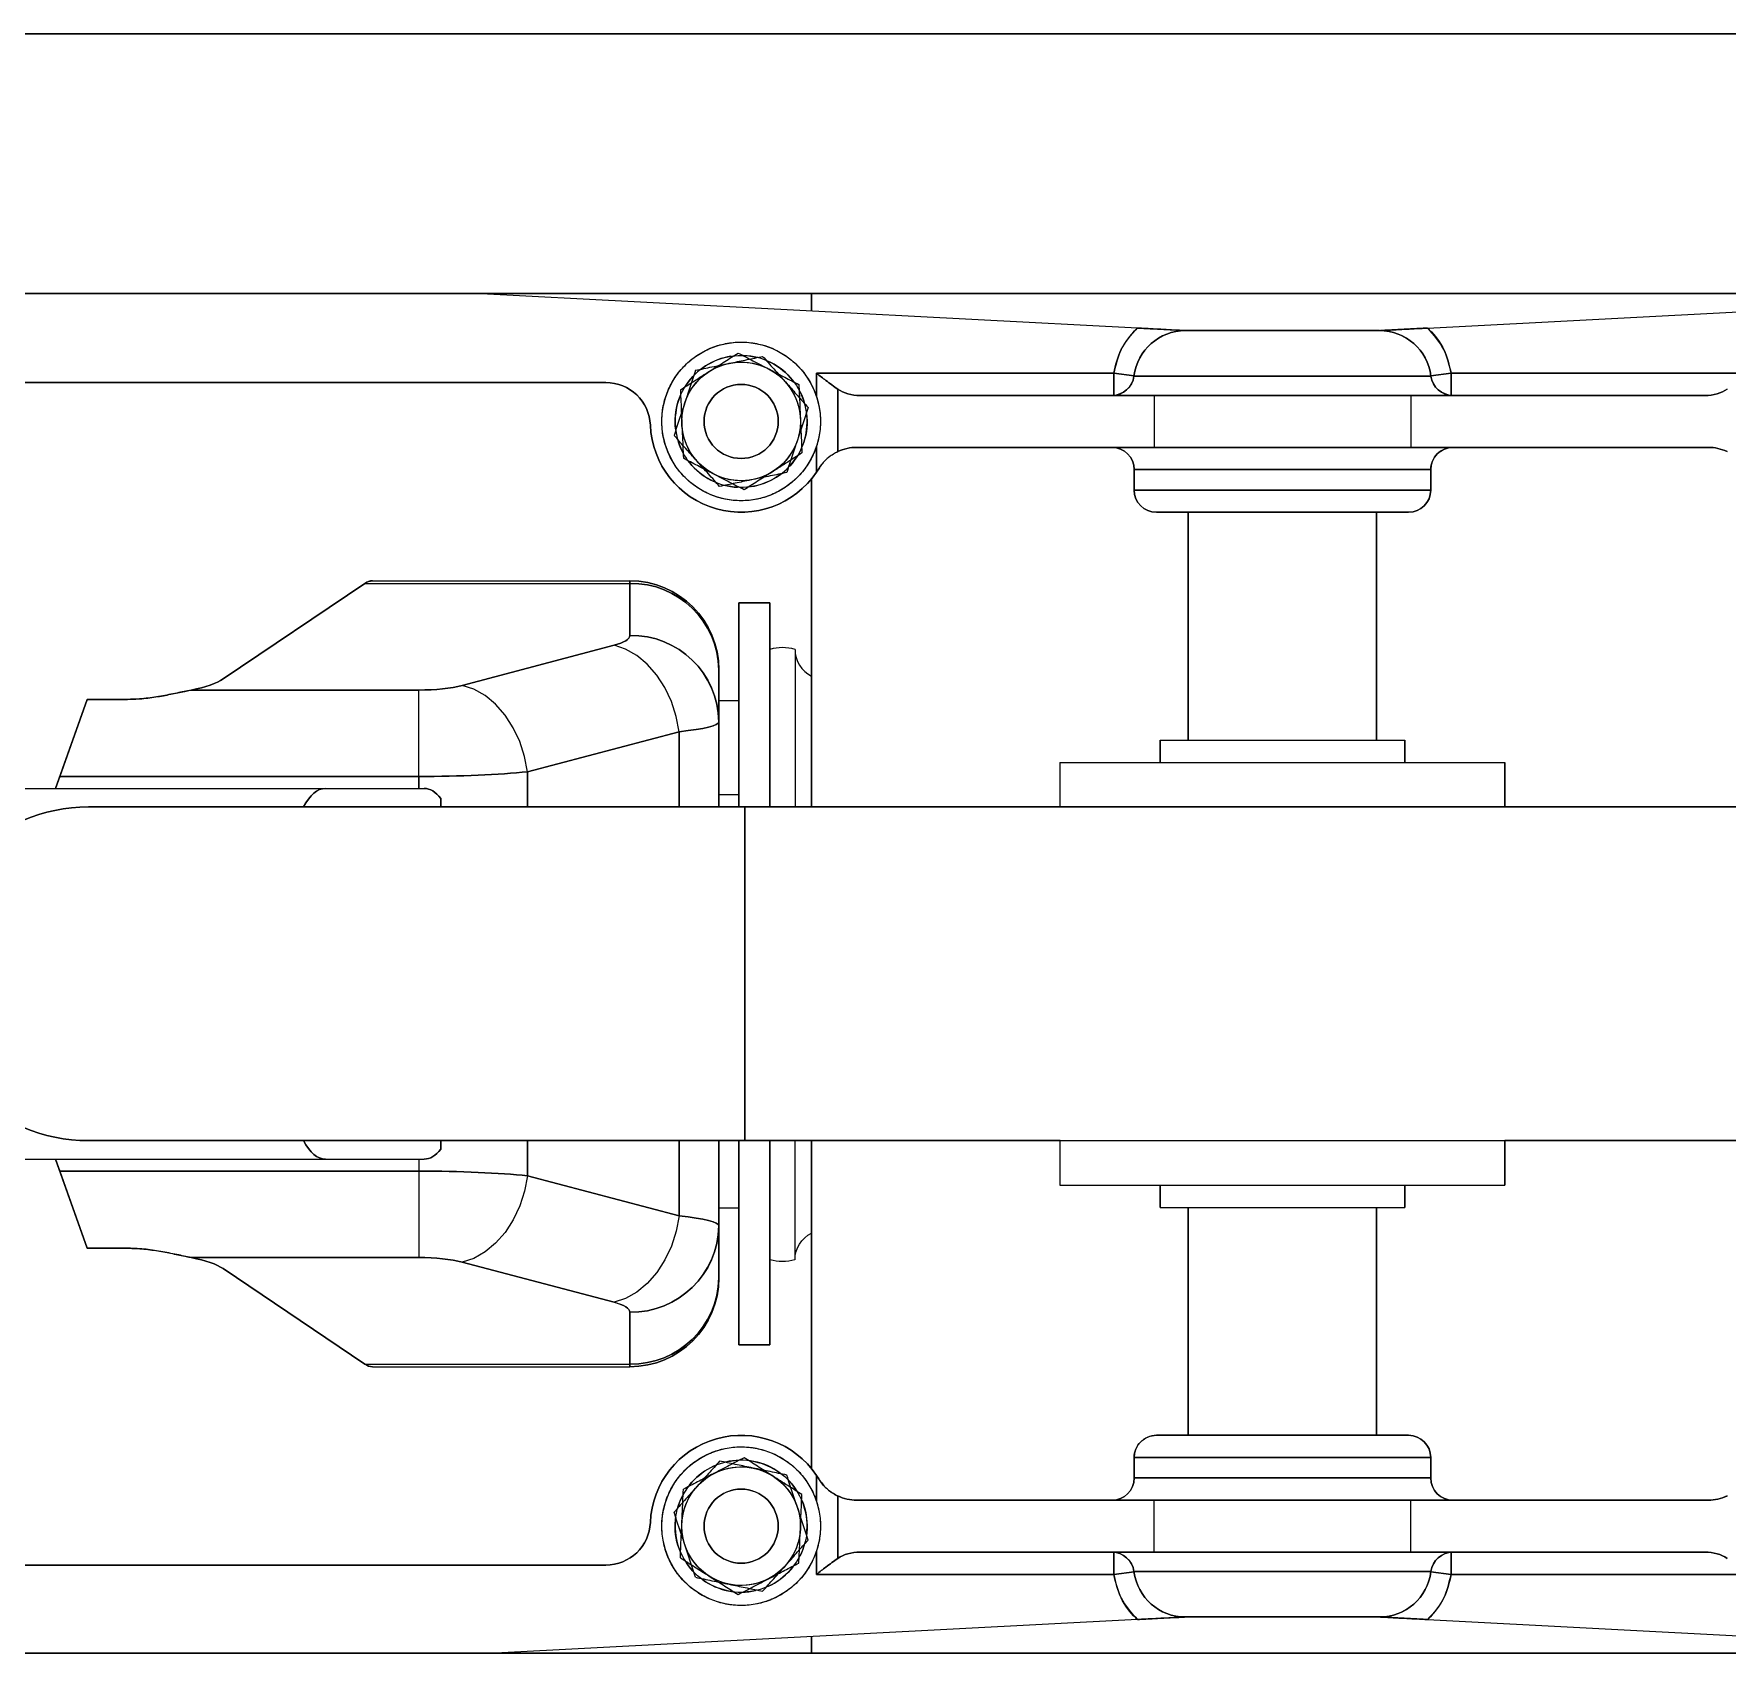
# Model space of a CAD drawing. Header units: feet. Extents: x -21 to 5170, y -254 to 1413.
# Drawn here: x 3179.24 to 3189.7, y 377.26 to 387.26 of the extents above; entities that cross this region are included whole.
import ezdxf

# ---------------------------------------------------------------- set-up
doc = ezdxf.new("R2010")
doc.units = ezdxf.units.FT
doc.header["$MEASUREMENT"] = 0
doc.layers.add('E-ARRY-TABL', color=9, linetype='Continuous')

# ---------------------------------------------------------------- blocks, each defined once
blk = doc.blocks.new('2.2.1_8 Mid Plan View')
at = {"color": 7, "linetype": 'Continuous', "lineweight": 15}
for p, q in [((-0.30061, -3.73684), (-0.30061, 2.68042)), ((0.30109, 2.68042), (0.30109, -3.73684)), ((0.41592, 2.56559), (0.41592, -3.62201)), ((0.28572, -0.46404), (0.30109, -0.17084)), ((-0.28572, -0.46404), (-0.30061, -0.18001)), ((-0.07382, -0.29035), (-0.07382, -0.42979)), ((0.07382, -0.42979), (0.07382, -0.29035)), ((-0.26575, -0.45363), (-0.26575, -0.32202)), ((0.26575, -0.32202), (0.26575, -0.45363)), ((-0.2559, -0.47148), (-0.2559, -0.34118)), ((-0.23294, -0.33983), (-0.23294, -0.47148)), ((0.23294, -0.47148), (0.23294, -0.33983)), ((0.2559, -0.34118), (0.2559, -0.47148)), ((-0.0935, -0.62663), (-0.0935, -0.42979)), ((-0.0935, -0.42979), (-0.07382, -0.42979)), ((-0.07382, -0.62663), (-0.07382, -0.42979)), ((0.07382, -0.42979), (0.0935, -0.42979)), ((0.07382, -0.62663), (0.07382, -0.42979)), ((0.0935, -0.62663), (0.0935, -0.42979)), ((-0.21407, -0.46259), (-0.22309, -0.46259)), ((0.22309, -0.46259), (0.21407, -0.46259)), ((-0.2559, -0.47148), (-0.23294, -0.47148)), ((-0.2559, -0.58494), (-0.2559, -0.47148)), ((-0.23294, -0.47148), (-0.23294, -0.58494)), ((0.23294, -0.58494), (0.23294, -0.47148)), ((0.2559, -0.47148), (0.23294, -0.47148)), ((0.2559, -0.47148), (0.2559, -0.58494)), ((-0.20423, -0.47244), (-0.20423, -0.58398)), ((-0.0935, -0.47408), (-0.10335, -0.47408)), ((-0.10335, -0.58234), (-0.10335, -0.47408)), ((0.10335, -0.47408), (0.0935, -0.47408)), ((0.10335, -0.58234), (0.10335, -0.47408)), ((0.20423, -0.58398), (0.20423, -0.47244)), ((-0.28461, -0.48573), (-0.28463, -0.48487)), ((-0.28461, -0.57112), (-0.28461, -0.4853)), ((-0.10335, -0.48654), (-0.20423, -0.48654)), ((0.20423, -0.48654), (0.10335, -0.48654)), ((0.28461, -0.4853), (0.28461, -0.57112)), ((-0.20423, -0.56988), (-0.10335, -0.56988)), ((0.10335, -0.56988), (0.20423, -0.56988)), ((0.28461, -0.57069), (0.28463, -0.57155)), ((-0.10335, -0.58234), (-0.0935, -0.58234)), ((0.0935, -0.58234), (0.10335, -0.58234)), ((-0.2559, -0.58494), (-0.23294, -0.58494)), ((-0.2559, -0.71524), (-0.2559, -0.58494)), ((-0.23294, -0.58494), (-0.23294, -0.71659)), ((0.2559, -0.58494), (0.23294, -0.58494)), ((0.23294, -0.71659), (0.23294, -0.58494)), ((0.2559, -0.58494), (0.2559, -0.71524)), ((-0.28572, -0.59238), (-0.30061, -0.87641)), ((-0.22309, -0.59383), (-0.21407, -0.59383)), ((0.21407, -0.59383), (0.22309, -0.59383)), ((0.28572, -0.59238), (0.30109, -0.88558)), ((-0.26575, -0.7344), (-0.26575, -0.60279)), ((0.26575, -0.60279), (0.26575, -0.7344)), ((-0.0935, -0.62663), (-0.07382, -0.62663)), ((-0.07382, -0.62663), (-0.07382, -0.76607)), ((0.07382, -0.76607), (0.07382, -0.62663)), ((0.07382, -0.62663), (0.0935, -0.62663)), ((-0.25867, -0.72494), (-0.23108, -0.72494)), ((0.23108, -0.72494), (0.25867, -0.72494)), ((-0.2235, -0.73339), (-0.22193, -0.7344)), ((0.22193, -0.7344), (0.2235, -0.73339)), ((-0.30061, -0.73654), (-0.29328, -0.73654)), ((-0.21905, -0.73654), (-0.07382, -0.73654)), ((0.07382, -0.73654), (0.21905, -0.73654)), ((0.29328, -0.73654), (0.30109, -0.73654)), ((-0.12655, -0.74387), (-0.07382, -0.74387)), ((-0.07382, -0.75496), (-0.16416, -0.75496)), ((-0.16416, -0.75496), (-0.16416, -0.76871)), ((0.16416, -0.75496), (0.07382, -0.75496)), ((0.16416, -0.76871), (0.16416, -0.75496)), ((-0.16416, -0.76871), (-0.07382, -0.76871)), ((-0.10375, -0.76871), (-0.10375, -0.77755)), ((-0.07382, -0.76607), (-0.07382, -1.05642)), ((0.07382, -1.05642), (0.07382, -0.76607)), ((0.07382, -0.76871), (0.16416, -0.76871)), ((-0.13451, -0.77755), (-0.11152, -0.77755)), ((-0.11152, -0.77755), (-0.07382, -0.77755)), ((0.07382, -0.77755), (0.11152, -0.77755)), ((0.11152, -0.77755), (0.13451, -0.77755)), ((-0.10713, -0.79512), (-0.08939, -0.86225)), ((0.08939, -0.86225), (0.10713, -0.79512)), ((-0.17388, -0.93077), (-0.17388, -0.81692)), ((-0.17274, -0.81692), (-0.17388, -0.81692)), ((-0.17274, -0.9342), (-0.17274, -0.81692)), ((-0.14975, -0.81692), (-0.17274, -0.81692)), ((-0.12762, -0.89107), (-0.14536, -0.82395)), ((0.14536, -0.82395), (0.12762, -0.89107)), ((0.17274, -0.81692), (0.14975, -0.81692)), ((0.17274, -0.9342), (0.17274, -0.81692)), ((0.17388, -0.81692), (0.17274, -0.81692)), ((0.17388, -0.93077), (0.17388, -0.81692)), ((-0.26164, -0.82753), (-0.26164, -1.13761)), ((0.26164, -1.13761), (0.26164, -0.82753)), ((-0.07762, -0.90058), (-0.07382, -0.90058)), ((0.07382, -0.90058), (0.07762, -0.90058)), ((-0.12556, -1.01105), (-0.12556, -0.91029)), ((-0.08733, -0.91029), (-0.12556, -0.91029)), ((-0.08733, -0.91029), (-0.08733, -1.06915)), ((-0.08202, -0.95162), (-0.08202, -0.90787)), ((0.08202, -0.95162), (0.08202, -0.90787)), ((0.08733, -1.06915), (0.08733, -0.91029)), ((0.08733, -0.91029), (0.12556, -0.91029)), ((0.12556, -0.91029), (0.12556, -1.01105)), ((-0.17274, -0.9342), (-0.13046, -0.99686)), ((0.13046, -0.99686), (0.17274, -0.9342)), ((-0.08202, -1.14664), (-0.08202, -0.95162)), ((0.08202, -1.14664), (0.08202, -0.95162)), ((-0.12142, -1.05699), (-0.12142, -1.04001)), ((0.12142, -1.04001), (0.12142, -1.05699)), ((-0.08733, -1.06915), (-0.12142, -1.05699)), ((0.12142, -1.05699), (0.08733, -1.06915)), ((-0.08202, -1.07104), (-0.08733, -1.06915)), ((0.08733, -1.06915), (0.08202, -1.07104))]:
    blk.add_line(p, q, dxfattribs=at)
at = {"color": 8, "linetype": 'Continuous', "lineweight": 15}
for p, q in [((-0.26461, -0.46253), (-0.26575, -0.45363)), ((-0.25594, -0.45363), (-0.26575, -0.45363)), ((0.26575, -0.45363), (0.25594, -0.45363)), ((0.26575, -0.45363), (0.26461, -0.46253)), ((-0.26451, -0.46252), (-0.26451, -0.5939)), ((-0.22309, -0.46259), (-0.22309, -0.59383)), ((-0.21407, -0.59383), (-0.21407, -0.46259)), ((0.21407, -0.46259), (0.21407, -0.59383)), ((0.22309, -0.59383), (0.22309, -0.46259)), ((0.26451, -0.5939), (0.26451, -0.46252)), ((-0.26575, -0.60279), (-0.26461, -0.59389)), ((0.26461, -0.59389), (0.26575, -0.60279)), ((-0.26575, -0.60279), (-0.25594, -0.60279)), ((0.25594, -0.60279), (0.26575, -0.60279)), ((-0.2555, -0.7344), (-0.26575, -0.7344)), ((-0.22193, -0.7344), (-0.23334, -0.7344)), ((0.23334, -0.7344), (0.22193, -0.7344)), ((0.26575, -0.7344), (0.2555, -0.7344)), ((0.07382, -0.76607), (-0.07382, -0.76607)), ((-0.07382, -0.79512), (-0.10713, -0.79512)), ((0.10713, -0.79512), (0.07382, -0.79512)), ((-0.08939, -0.86225), (-0.07382, -0.86225)), ((0.07382, -0.86225), (0.08939, -0.86225)), ((-0.08202, -0.91029), (-0.08733, -0.91029)), ((0.08733, -0.91029), (0.08202, -0.91029))]:
    blk.add_line(p, q, dxfattribs=at)
at = {"color": 7, "linetype": 'Continuous', "lineweight": 15, "flags": 128}
for points in [[(-0.10713, -0.79512), (-0.11391, -0.7964), (-0.12048, -0.79852), (-0.12664, -0.80144), (-0.1322, -0.80504), (-0.13698, -0.80923), (-0.14085, -0.81388), (-0.14367, -0.81883), (-0.14536, -0.82395)], [(0.10713, -0.79512), (0.11391, -0.7964), (0.12048, -0.79852), (0.12664, -0.80144), (0.1322, -0.80504), (0.13698, -0.80923), (0.14085, -0.81388), (0.14367, -0.81883), (0.14536, -0.82395)], [(-0.08939, -0.86225), (-0.09617, -0.86352), (-0.10274, -0.86565), (-0.1089, -0.86856), (-0.11446, -0.87217), (-0.11924, -0.87636), (-0.1231, -0.881), (-0.12592, -0.88596), (-0.12762, -0.89107)], [(0.08939, -0.86225), (0.09617, -0.86352), (0.10274, -0.86565), (0.1089, -0.86856), (0.11446, -0.87217), (0.11924, -0.87636), (0.1231, -0.881), (0.12592, -0.88596), (0.12762, -0.89107)]]:
    blk.add_lwpolyline(points, dxfattribs=at)
at = {"color": 7, "linetype": 'Continuous', "lineweight": 15}
for centre in [(-0.24442, -0.76771), (0.24442, -0.76771)]:
    blk.add_circle(centre, 0.0164, dxfattribs=at)
for centre, radius, start, end in [((-0.21325, -0.33983), 0.01968, 154.88049, 180), ((0.21325, -0.33983), 0.01968, 0, 25.11951), ((-0.26575, -0.45275), 0.00984, 277.18076, 0), ((-0.22309, -0.45275), 0.00984, 180, 270), ((0.22309, -0.45275), 0.00984, 270, 0), ((0.26575, -0.45275), 0.00984, 180, 262.81924), ((-0.26164, -0.4853), 0.02297, 97.18076, 180), ((-0.21407, -0.47244), 0.00984, 0, 90), ((0.21407, -0.47244), 0.00984, 90, 180), ((0.26164, -0.4853), 0.02297, 0, 82.81924), ((-0.26164, -0.57112), 0.02297, 180, 262.81924), ((0.26164, -0.57112), 0.02297, 277.18076, 0), ((-0.21407, -0.58398), 0.00984, 270, 0), ((0.21407, -0.58398), 0.00984, 180, 270), ((-0.26575, -0.60367), 0.00984, 0, 82.81924), ((-0.22309, -0.60367), 0.00984, 90, 180), ((0.22309, -0.60367), 0.00984, 0, 90), ((0.26575, -0.60367), 0.00984, 97.18076, 180), ((-0.21325, -0.71659), 0.01968, 180, 205.11951), ((0.21325, -0.71659), 0.01968, 334.88049, 0), ((-0.24442, -0.76771), 0.0351, 98.18288, 109.43288), ((-0.24442, -0.76771), 0.0351, 86.93288, 98.18288), ((-0.24442, -0.76771), 0.0351, 75.68288, 86.93288), ((-0.24442, -0.76771), 0.0351, 64.43288, 75.68288), ((0.24442, -0.76771), 0.0351, 102.65506, 113.90506), ((0.24442, -0.76771), 0.0351, 91.40506, 102.65506), ((0.24442, -0.76771), 0.0351, 80.15506, 91.40506), ((0.24442, -0.76771), 0.0351, 68.90506, 80.15506), ((-0.24442, -0.76771), 0.0351, 131.93288, 143.18288), ((-0.24442, -0.76771), 0.0351, 120.68288, 131.93288), ((-0.24442, -0.76771), 0.02625, 92.55788, 152.55788), ((-0.24442, -0.76771), 0.0351, 109.43288, 120.68288), ((-0.24442, -0.76771), 0.0292, 92.55788, 116.79583), ((-0.24442, -0.76771), 0.0292, 67.40745, 92.55788), ((-0.24442, -0.76771), 0.02625, 32.55788, 92.55788), ((-0.24442, -0.76771), 0.04019, 272.35528, 55.98004), ((-0.24442, -0.76771), 0.0351, 53.18288, 64.43288), ((-0.24442, -0.76771), 0.0351, 41.93288, 53.18288), ((-0.12655, -0.73075), 0.01312, 270, 333.81634), ((0.24442, -0.76771), 0.04019, 124.01996, 267.64472), ((0.24442, -0.76771), 0.0351, 125.15506, 136.40506), ((0.24442, -0.76771), 0.0351, 113.90506, 125.15506), ((0.24442, -0.76771), 0.0292, 108.28006, 132.51802), ((0.24442, -0.76771), 0.0292, 83.12964, 108.28006), ((0.24442, -0.76771), 0.02625, 48.28006, 108.28006), ((0.24442, -0.76771), 0.0292, 24.45342, 71.93058), ((0.24442, -0.76771), 0.0351, 57.65506, 68.90506), ((0.24442, -0.76771), 0.0351, 46.40506, 57.65506), ((-0.24442, -0.76771), 0.0351, 143.18288, 154.43288), ((-0.24442, -0.76771), 0.0292, 128.30288, 177.95703), ((-0.24442, -0.76771), 0.0292, 8.73124, 56.20839), ((-0.24442, -0.76771), 0.0351, 30.68288, 41.93288), ((-0.10766, -0.74942), 0.01968, 163.6403, 196.3597), ((0.24442, -0.76771), 0.0351, 147.65506, 158.90506), ((0.24442, -0.76771), 0.0351, 136.40506, 147.65506), ((0.24442, -0.76771), 0.02625, 108.28006, 168.28006), ((0.24442, -0.76771), 0.02625, 348.28006, 48.28006), ((0.24442, -0.76771), 0.0351, 35.15506, 46.40506), ((0.24442, -0.76771), 0.0351, 23.90506, 35.15506), ((-0.24442, -0.76771), 0.0351, 154.43288, 165.68288), ((-0.24442, -0.76771), 0.02625, 152.55788, 212.55788), ((-0.24442, -0.76771), 0.02625, 332.55788, 32.55788), ((-0.24442, -0.76771), 0.0351, 19.43288, 30.68288), ((-0.24442, -0.76771), 0.0351, 8.18288, 19.43288), ((0.24442, -0.76771), 0.0351, 158.90506, 170.15506), ((0.24442, -0.76771), 0.0292, 144.02506, 193.67922), ((0.24442, -0.76771), 0.0351, 12.65506, 23.90506), ((-0.24442, -0.76771), 0.0351, 165.68288, 176.93288), ((-0.24442, -0.76771), 0.0351, 356.93288, 8.18288), ((0.24442, -0.76771), 0.0351, 170.15506, 181.40506), ((0.24442, -0.76771), 0.02625, 168.28006, 228.28006), ((0.24442, -0.76771), 0.0292, 324.37687, 12.67514), ((0.24442, -0.76771), 0.0351, 1.40506, 12.65506), ((-0.24442, -0.76771), 0.0351, 176.93288, 188.18288), ((-0.24442, -0.76771), 0.0292, 308.65468, 356.95295), ((-0.24442, -0.76771), 0.0351, 345.68288, 356.93288), ((0.24442, -0.76771), 0.0351, 181.40506, 192.65506), ((0.24442, -0.76771), 0.0351, 350.15506, 1.40506), ((-0.24442, -0.76771), 0.0351, 188.18288, 199.43288), ((-0.24442, -0.76771), 0.0292, 188.9922, 236.0844), ((-0.24442, -0.76771), 0.0351, 334.43288, 345.68288), ((-0.13451, -0.81692), 0.03937, 90, 180), ((-0.13391, -0.81638), 0.03884, 90.88733, 180.79366), ((-0.11092, -0.81638), 0.03884, 90.88733, 180.79366), ((0.11092, -0.81638), 0.03884, 359.20634, 89.11267), ((0.13391, -0.81638), 0.03884, 359.20634, 89.11267), ((0.13451, -0.81692), 0.03937, 0, 90), ((0.24442, -0.76771), 0.0351, 192.65506, 203.90506), ((0.24442, -0.76771), 0.02625, 288.28006, 348.28006), ((0.24442, -0.76771), 0.0351, 338.90506, 350.15506), ((-0.24442, -0.76771), 0.0351, 199.43288, 210.68288), ((-0.24442, -0.76771), 0.0351, 210.68288, 221.93288), ((-0.24442, -0.76771), 0.02625, 212.55788, 272.55788), ((-0.24442, -0.76771), 0.02625, 272.55788, 332.55788), ((-0.24442, -0.76771), 0.0351, 323.18288, 334.43288), ((0.24442, -0.76771), 0.0351, 203.90506, 215.15506), ((0.24442, -0.76771), 0.0292, 204.71439, 251.80658), ((0.24442, -0.76771), 0.0351, 316.40506, 327.65506), ((0.24442, -0.76771), 0.0351, 327.65506, 338.90506), ((-0.24442, -0.76771), 0.0351, 221.93288, 233.18288), ((-0.24442, -0.76771), 0.0292, 246.87351, 297.22169), ((-0.24442, -0.76771), 0.0351, 300.68288, 311.93288), ((-0.24442, -0.76771), 0.0351, 311.93288, 323.18288), ((0.24442, -0.76771), 0.0351, 215.15506, 226.40506), ((0.24442, -0.76771), 0.0351, 226.40506, 237.65506), ((0.24442, -0.76771), 0.02625, 228.28006, 288.28006), ((0.24442, -0.76771), 0.0292, 262.59569, 312.94388), ((0.24442, -0.76771), 0.0351, 305.15506, 316.40506), ((-0.24442, -0.76771), 0.0351, 233.18288, 244.43288), ((-0.24442, -0.76771), 0.0351, 244.43288, 255.68288), ((-0.24442, -0.76771), 0.0351, 278.18288, 289.43288), ((-0.24442, -0.76771), 0.0351, 289.43288, 300.68288), ((0.24442, -0.76771), 0.0351, 237.65506, 248.90506), ((0.24442, -0.76771), 0.0351, 248.90506, 260.15506), ((0.24442, -0.76771), 0.0351, 282.65506, 293.90506), ((0.24442, -0.76771), 0.0351, 293.90506, 305.15506), ((-0.24196, -0.82753), 0.01968, 92.35528, 180), ((-0.24442, -0.76771), 0.0351, 255.68288, 266.93288), ((-0.24442, -0.76771), 0.0351, 266.93288, 278.18288), ((0.24442, -0.76771), 0.0351, 260.15506, 271.40506), ((0.24196, -0.82753), 0.01968, 0, 87.64472), ((0.24442, -0.76771), 0.0351, 271.40506, 282.65506), ((0, -1.05642), 0.07382, 180, 0)]:
    blk.add_arc(centre, radius, start, end, dxfattribs=at)
for centre, major_axis, ratio, start_param, end_param in [((-0.26575, -0.34118), (0, 0.01395), 0.70539, 4.712389, 5.481174), ((0.26575, -0.34118), (0, 0.01395), 0.70539, 0.802011, 1.570796), ((-0.26575, -0.71524), (0, 0.01395), 0.70539, 3.943604, 4.712389), ((0.26575, -0.71524), (0, 0.01395), 0.70539, 1.570796, 2.339581), ((-0.11152, -0.84317), (0, 0.06562), 0.09834, 5.533966, 6.283185), ((0.11152, -0.84317), (0, 0.06562), 0.09834, 0, 0.749219), ((-0.14975, -0.84317), (0, 0.02625), 0.24585, 5.533966, 6.283185), ((0.14975, -0.84317), (0, 0.02625), 0.24585, 0, 0.749219), ((-0.09378, -0.91029), (0, 0.06562), 0.09834, 4.712389, 5.533966), ((0.09378, -0.91029), (0, 0.06562), 0.09834, 0.749219, 1.570796), ((-0.13201, -0.91029), (0, 0.02625), 0.24585, 4.712389, 5.533966), ((0.13201, -0.91029), (0, 0.02625), 0.24585, 0.749219, 1.570796), ((-0.04921, -0.90787), (0.03281, 0), 0.444444, 2.617994, 3.141593), ((0.04921, -0.90787), (0.03281, 0), 0.444444, 0, 0.523599), ((-0.13451, -0.93077), (0.03937, 0), 0.364309, 3.141593, 3.382662), ((0.13451, -0.93077), (0.03937, 0), 0.364309, 6.042116, 6.283185), ((-0.04921, -0.95162), (0.03281, 0), 0.444444, 3.141593, 3.864327), ((0.04921, -0.95162), (0.03281, 0), 0.444444, 5.560451, 6.283185), ((-0.13432, -1.04001), (0, 0.04593), 0.24585, 5.394785, 5.93382), ((0.13432, -1.04001), (0, 0.04593), 0.24585, 0.349365, 0.8884)]:
    blk.add_ellipse(centre, major_axis=major_axis, ratio=ratio, start_param=start_param, end_param=end_param, dxfattribs=at)
for points, knots in [([(-0.28572, -0.46404), (-0.28549, -0.46378), (-0.28277, -0.46086), (-0.27649, -0.45608), (-0.26933, -0.45445), (-0.26575, -0.45363)], [0, 0, 0, 0, 0.045613, 0.522765, 1, 1, 1, 1]), ([(0.26575, -0.45363), (0.26937, -0.45442), (0.27696, -0.45607), (0.28271, -0.46131), (0.28572, -0.46404)], [0, 0, 0, 0, 0.477569, 1, 1, 1, 1]), ([(-0.28463, -0.48487), (-0.28471, -0.4834), (-0.28487, -0.48041), (-0.28518, -0.47435), (-0.28548, -0.46876), (-0.28568, -0.46483), (-0.28572, -0.46404)], [0, 0, 0, 0, 0.238972, 0.483667, 0.895277, 1, 1, 1, 1]), ([(0.28572, -0.46404), (0.28559, -0.46657), (0.28525, -0.4731), (0.28489, -0.48), (0.28468, -0.48404), (0.28463, -0.48487)], [0, 0, 0, 0, 0.334113, 0.862931, 1, 1, 1, 1]), ([(-0.28572, -0.59238), (-0.28559, -0.58985), (-0.28525, -0.58332), (-0.28489, -0.57642), (-0.28468, -0.57238), (-0.28463, -0.57155)], [0, 0, 0, 0, 0.334113, 0.862931, 1, 1, 1, 1]), ([(0.28463, -0.57155), (0.28471, -0.57302), (0.28487, -0.57601), (0.28518, -0.58207), (0.28548, -0.58766), (0.28568, -0.59158), (0.28572, -0.59238)], [0, 0, 0, 0, 0.238972, 0.483667, 0.895277, 1, 1, 1, 1]), ([(-0.26575, -0.60279), (-0.26937, -0.602), (-0.27696, -0.60034), (-0.28271, -0.59511), (-0.28572, -0.59238)], [0, 0, 0, 0, 0.477569, 1, 1, 1, 1]), ([(0.28572, -0.59238), (0.28549, -0.59264), (0.28277, -0.59555), (0.27649, -0.60033), (0.26933, -0.60197), (0.26575, -0.60279)], [0, 0, 0, 0, 0.045613, 0.522765, 1, 1, 1, 1]), ([(-0.25867, -0.72494), (-0.25992, -0.72668), (-0.2621, -0.72972), (-0.26465, -0.73299), (-0.26574, -0.73438), (-0.26575, -0.7344)], [0, 0, 0, 0, 0.567676, 0.996223, 1, 1, 1, 1]), ([(-0.23108, -0.72494), (-0.23037, -0.72623), (-0.22896, -0.72881), (-0.22608, -0.7317), (-0.22411, -0.73299), (-0.2235, -0.73339)], [0, 0, 0, 0, 0.40927, 0.81718, 1, 1, 1, 1]), ([(0.2235, -0.73339), (0.22497, -0.73233), (0.22791, -0.73019), (0.23011, -0.72691), (0.23093, -0.72523), (0.23108, -0.72494)], [0, 0, 0, 0, 0.451634, 0.905839, 1, 1, 1, 1]), ([(0.26575, -0.7344), (0.26574, -0.73438), (0.26465, -0.73299), (0.2621, -0.72972), (0.25992, -0.72668), (0.25867, -0.72494)], [0, 0, 0, 0, 0.003777, 0.432324, 1, 1, 1, 1]), ([(-0.26073, -0.74216), (-0.25946, -0.74211), (-0.25452, -0.74189), (-0.2494, -0.74166), (-0.24559, -0.74149)], [0, 0, 0, 0, 0.257551, 1, 1, 1, 1]), ([(-0.24559, -0.74149), (-0.24421, -0.74143), (-0.23909, -0.7412), (-0.2341, -0.74097), (-0.23045, -0.74081)], [0, 0, 0, 0, 0.268634, 1, 1, 1, 1]), ([(-0.23045, -0.74081), (-0.22913, -0.74289), (-0.22646, -0.74707), (-0.22369, -0.7514), (-0.2223, -0.75358)], [0, 0, 0, 0, 0.495458, 1, 1, 1, 1]), ([(0.25058, -0.73803), (0.24937, -0.73843), (0.24468, -0.73998), (0.23981, -0.74159), (0.23619, -0.74279)], [0, 0, 0, 0, 0.257551, 1, 1, 1, 1]), ([(0.26189, -0.74812), (0.26162, -0.74788), (0.25959, -0.74607), (0.25576, -0.74266), (0.25231, -0.73958), (0.25058, -0.73803)], [0, 0, 0, 0, 0.070086, 0.530782, 1, 1, 1, 1]), ([(-0.26771, -0.75561), (-0.26755, -0.75529), (-0.26629, -0.75288), (-0.26393, -0.74833), (-0.2618, -0.74423), (-0.26073, -0.74216)], [0, 0, 0, 0, 0.070086, 0.530782, 1, 1, 1, 1]), ([(0.2218, -0.74754), (0.2213, -0.74995), (0.22029, -0.75481), (0.21925, -0.75984), (0.21872, -0.76238)], [0, 0, 0, 0, 0.495458, 1, 1, 1, 1]), ([(0.23619, -0.74279), (0.23488, -0.74322), (0.23001, -0.74483), (0.22527, -0.74639), (0.2218, -0.74754)], [0, 0, 0, 0, 0.268634, 1, 1, 1, 1]), ([(0.2732, -0.7582), (0.27136, -0.75656), (0.26765, -0.75326), (0.26382, -0.74984), (0.26189, -0.74812)], [0, 0, 0, 0, 0.495458, 1, 1, 1, 1]), ([(-0.2747, -0.76906), (-0.27356, -0.76688), (-0.27127, -0.76247), (-0.26891, -0.75791), (-0.26771, -0.75561)], [0, 0, 0, 0, 0.495458, 1, 1, 1, 1]), ([(-0.2223, -0.75358), (-0.2221, -0.75389), (-0.22064, -0.75618), (-0.21788, -0.7605), (-0.2154, -0.76439), (-0.21414, -0.76636)], [0, 0, 0, 0, 0.070086, 0.530782, 1, 1, 1, 1]), ([(0.21872, -0.76238), (0.21865, -0.76273), (0.2181, -0.76539), (0.21705, -0.77041), (0.21612, -0.77493), (0.21564, -0.77721)], [0, 0, 0, 0, 0.070086, 0.530782, 1, 1, 1, 1]), ([(0.27012, -0.77304), (0.27019, -0.77269), (0.27074, -0.77002), (0.27179, -0.765), (0.27272, -0.76048), (0.2732, -0.7582)], [0, 0, 0, 0, 0.070086, 0.530782, 1, 1, 1, 1]), ([(-0.26654, -0.78183), (-0.26673, -0.78153), (-0.2682, -0.77924), (-0.27096, -0.77491), (-0.27344, -0.77102), (-0.2747, -0.76906)], [0, 0, 0, 0, 0.070086, 0.530782, 1, 1, 1, 1]), ([(-0.21414, -0.76636), (-0.21528, -0.76854), (-0.21757, -0.77295), (-0.21993, -0.7775), (-0.22113, -0.7798)], [0, 0, 0, 0, 0.495458, 1, 1, 1, 1]), ([(0.21564, -0.77721), (0.21748, -0.77885), (0.22119, -0.78216), (0.22502, -0.78557), (0.22695, -0.7873)], [0, 0, 0, 0, 0.495458, 1, 1, 1, 1]), ([(0.26704, -0.78788), (0.26754, -0.78547), (0.26855, -0.7806), (0.26959, -0.77558), (0.27012, -0.77304)], [0, 0, 0, 0, 0.495458, 1, 1, 1, 1]), ([(-0.25839, -0.7946), (-0.25971, -0.79253), (-0.26238, -0.78834), (-0.26515, -0.78402), (-0.26654, -0.78183)], [0, 0, 0, 0, 0.495458, 1, 1, 1, 1]), ([(-0.22113, -0.7798), (-0.22129, -0.78012), (-0.22255, -0.78254), (-0.22491, -0.78709), (-0.22704, -0.79118), (-0.22811, -0.79325)], [0, 0, 0, 0, 0.070086, 0.530782, 1, 1, 1, 1]), ([(-0.25839, -0.7946), (-0.25712, -0.79455), (-0.25218, -0.79433), (-0.24705, -0.7941), (-0.24325, -0.79393)], [0, 0, 0, 0, 0.257551, 1, 1, 1, 1]), ([(-0.24325, -0.79393), (-0.24187, -0.79387), (-0.23675, -0.79364), (-0.23176, -0.79342), (-0.22811, -0.79325)], [0, 0, 0, 0, 0.268634, 1, 1, 1, 1]), ([(0.22695, -0.7873), (0.22722, -0.78754), (0.22925, -0.78935), (0.23308, -0.79276), (0.23653, -0.79583), (0.23826, -0.79738)], [0, 0, 0, 0, 0.070086, 0.530782, 1, 1, 1, 1]), ([(0.25265, -0.79263), (0.25134, -0.79306), (0.24647, -0.79467), (0.24173, -0.79624), (0.23826, -0.79738)], [0, 0, 0, 0, 0.268634, 1, 1, 1, 1]), ([(0.26704, -0.78788), (0.26583, -0.78828), (0.26114, -0.78983), (0.25627, -0.79143), (0.25265, -0.79263)], [0, 0, 0, 0, 0.257551, 1, 1, 1, 1]), ([(-0.12142, -1.04001), (-0.12149, -1.03763), (-0.12161, -1.03279), (-0.12257, -1.0258), (-0.12382, -1.01917), (-0.12489, -1.01434), (-0.12542, -1.01175), (-0.12556, -1.01105)], [0, 0, 0, 0, 0.225619, 0.458408, 0.683808, 0.914596, 1, 1, 1, 1]), ([(0.12556, -1.01105), (0.12512, -1.01311), (0.12424, -1.01728), (0.12279, -1.02436), (0.12171, -1.03197), (0.12142, -1.03728), (0.12142, -1.03998), (0.12142, -1.04001)], [0, 0, 0, 0, 0.245342, 0.49764, 0.743058, 0.997175, 1, 1, 1, 1])]:
    blk.add_open_spline(points, degree=3, knots=knots, dxfattribs=at)

msp = doc.modelspace()

# ---------------------------------------------------------------- linework, layer by layer
at = {"layer": 'E-ARRY-TABL'}
for p, q in [((3143.78389, 387.25792), (3230.11932, 387.25792)), ((3142.18169, 385.65572), (3231.72152, 385.65572)), ((3186.05622, 385.44132), (3181.96517, 385.65572)), ((3184.04476, 385.65572), (3184.04476, 385.54674)), ((3187.84698, 385.44132), (3191.93804, 385.65572)), ((3186.35291, 385.42577), (3187.5503, 385.42577)), ((3187.5443, 385.42577), (3187.55628, 385.42608)), ((3182.77516, 385.10533), (3177.22399, 385.10533)), ((3184.07467, 385.16255), (3185.911, 385.16255)), ((3184.07467, 385.01956), (3184.07467, 385.16255)), ((3185.911, 385.16255), (3186.03516, 385.14673)), ((3185.911, 385.16255), (3185.911, 385.02577)), ((3187.86822, 385.14539), (3186.03499, 385.14539)), ((3187.86805, 385.14673), (3187.99221, 385.16255)), ((3187.99221, 385.16255), (3189.82854, 385.16255)), ((3187.99221, 385.02577), (3187.99221, 385.16255)), ((3184.2066, 385.06385), (3184.2066, 384.67881)), ((3184.34196, 385.02522), (3189.56125, 385.02522)), ((3186.16001, 385.02522), (3186.16001, 384.70478)), ((3187.7432, 385.02522), (3187.7432, 384.70478)), ((3184.07467, 384.55126), (3184.07467, 384.71044)), ((3189.58001, 384.70478), (3184.3232, 384.70478)), ((3184.08868, 384.5731), (3184.07467, 384.55126)), ((3186.03606, 384.56745), (3186.03606, 384.44157)), ((3187.86714, 384.56745), (3186.03606, 384.56745)), ((3187.86714, 384.44157), (3187.86714, 384.56745)), ((3184.04476, 384.51097), (3184.04476, 382.4846)), ((3186.03606, 384.44157), (3187.86714, 384.44157)), ((3187.72981, 384.30423), (3186.1734, 384.30423)), ((3186.37024, 384.30423), (3186.37024, 382.89659)), ((3187.53297, 382.89659), (3187.53297, 384.30423)), ((3181.28688, 383.86491), (3180.41255, 383.27488)), ((3181.28688, 383.86491), (3182.92323, 383.86491)), ((3181.33466, 383.8808), (3182.92323, 383.8808)), ((3182.92323, 383.54412), (3182.92323, 383.8808)), ((3183.59592, 383.74521), (3183.59592, 382.4846)), ((3183.78773, 383.74521), (3183.59592, 383.74521)), ((3183.78773, 382.4846), (3183.78773, 383.74521)), ((3181.88858, 383.23525), (3182.82516, 383.4828)), ((3183.94245, 383.45736), (3183.94245, 382.4846)), ((3183.47255, 383.33147), (3183.47255, 382.4846)), ((3180.21456, 383.20654), (3181.62043, 383.20654)), ((3181.62043, 382.59904), (3181.62043, 383.20654)), ((3179.37744, 382.59904), (3179.57351, 383.14883)), ((3179.57351, 383.14883), (3179.81039, 383.14883)), ((3183.59592, 383.13921), (3183.47255, 383.13921)), ((3183.22739, 382.94937), (3182.29081, 382.70181)), ((3183.22739, 382.4846), (3183.22739, 382.94937)), ((3186.19628, 382.89659), (3186.19628, 382.75926)), ((3186.19628, 382.89659), (3187.70692, 382.89659)), ((3187.70692, 382.75926), (3187.70692, 382.89659)), ((3182.29081, 382.70181), (3182.29081, 382.4846)), ((3185.57829, 382.75926), (3185.57829, 382.4846)), ((3185.57829, 382.75926), (3188.32491, 382.75926)), ((3188.32491, 382.75926), (3188.32491, 382.4846)), ((3178.32264, 382.59904), (3181.65419, 382.59904)), ((3181.62043, 382.6731), (3179.40385, 382.6731)), ((3194.3217, 382.4846), (3179.58151, 382.4846)), ((3181.75591, 382.53771), (3181.75591, 382.4846)), ((3183.47255, 382.56242), (3183.59592, 382.56242)), ((3183.63277, 380.42463), (3183.63277, 382.4846)), ((3179.58151, 380.42463), (3194.3217, 380.42463)), ((3181.75591, 380.42463), (3181.75591, 380.37152)), ((3182.29081, 380.42463), (3182.29081, 380.20742)), ((3183.22739, 379.95987), (3183.22739, 380.42463)), ((3183.47255, 380.42463), (3183.47255, 379.57776)), ((3183.59592, 380.42463), (3183.59592, 379.16403)), ((3183.78773, 379.16403), (3183.78773, 380.42463)), ((3184.04476, 380.42463), (3184.04476, 378.39826)), ((3185.57829, 380.42463), (3185.57829, 380.14997)), ((3188.32491, 380.42463), (3188.32491, 380.14997)), ((3178.32264, 380.31019), (3181.65419, 380.31019)), ((3179.57351, 379.76041), (3179.37744, 380.31019)), ((3181.62043, 380.31019), (3181.62043, 379.70269)), ((3179.40385, 380.23613), (3181.62043, 380.23613)), ((3182.29081, 380.20742), (3183.22739, 379.95987)), ((3185.57829, 380.14997), (3188.32491, 380.14997)), ((3186.19628, 380.14997), (3186.19628, 380.01264)), ((3187.70692, 380.01264), (3187.70692, 380.14997)), ((3186.19628, 380.01264), (3187.70692, 380.01264)), ((3186.37024, 380.01264), (3186.37024, 378.605)), ((3187.53297, 378.605), (3187.53297, 380.01264)), ((3179.81039, 379.76041), (3179.57351, 379.76041)), ((3181.62043, 379.70269), (3180.21456, 379.70269)), ((3182.82516, 379.42643), (3181.88858, 379.67398)), ((3180.41255, 379.63435), (3181.28688, 379.04432)), ((3182.92323, 379.02843), (3182.92323, 379.36511)), ((3183.59592, 379.16403), (3183.78773, 379.16403)), ((3181.28688, 379.04432), (3182.92323, 379.04432)), ((3181.33466, 379.02843), (3182.92323, 379.02843)), ((3186.1734, 378.605), (3187.72981, 378.605)), ((3186.03606, 378.46767), (3186.03606, 378.34178)), ((3187.86714, 378.46767), (3186.03606, 378.46767)), ((3187.86714, 378.34178), (3187.86714, 378.46767)), ((3184.07467, 378.35797), (3184.08868, 378.33614)), ((3184.07467, 378.19879), (3184.07467, 378.35797)), ((3186.03606, 378.34178), (3187.86714, 378.34178)), ((3184.2066, 378.23042), (3184.2066, 377.84539)), ((3184.3232, 378.20445), (3189.58001, 378.20445)), ((3186.16001, 377.88401), (3186.16001, 378.20445)), ((3187.7432, 377.88401), (3187.7432, 378.20445)), ((3184.07467, 377.74668), (3184.07467, 377.88967)), ((3189.56125, 377.88401), (3184.34196, 377.88401)), ((3185.911, 377.88346), (3185.911, 377.74668)), ((3187.99221, 377.74668), (3187.99221, 377.88346)), ((3177.22399, 377.8039), (3182.77516, 377.8039)), ((3186.03516, 377.76251), (3185.911, 377.74668)), ((3186.03499, 377.76384), (3187.86822, 377.76384)), ((3187.99221, 377.74668), (3187.86805, 377.76251)), ((3185.911, 377.74668), (3184.07467, 377.74668)), ((3189.82854, 377.74668), (3187.99221, 377.74668)), ((3186.05622, 377.46791), (3182.09323, 377.26022)), ((3186.35891, 377.48346), (3186.34693, 377.48315)), ((3187.5503, 377.48346), (3186.35291, 377.48346)), ((3187.84698, 377.46791), (3191.80997, 377.26022)), ((3184.04476, 377.3625), (3184.04476, 377.26022)), ((3231.72152, 377.26022), (3142.18169, 377.26022))]:
    msp.add_line(p, q, dxfattribs=at)
for points in [[(3183.22739, 382.94937), (3183.20958, 383.04399), (3183.1799, 383.1357), (3183.13927, 383.22165), (3183.08894, 383.29919), (3183.03047, 383.36594), (3182.96566, 383.41982), (3182.89651, 383.45918), (3182.82516, 383.4828)], [(3182.29081, 382.70181), (3182.273, 382.79644), (3182.24332, 382.88814), (3182.20269, 382.9741), (3182.15236, 383.05164), (3182.09389, 383.11839), (3182.02908, 383.17227), (3181.95993, 383.21163), (3181.88858, 383.23525)], [(3182.29081, 380.20742), (3182.273, 380.11279), (3182.24332, 380.02109), (3182.20269, 379.93514), (3182.15236, 379.85759), (3182.09389, 379.79085), (3182.02908, 379.73696), (3181.95993, 379.6976), (3181.88858, 379.67398)], [(3183.22739, 379.95987), (3183.20958, 379.86524), (3183.1799, 379.77354), (3183.13927, 379.68758), (3183.08894, 379.61004), (3183.03047, 379.54329), (3182.96566, 379.48941), (3182.89651, 379.45005), (3182.82516, 379.42643)]]:
    msp.add_lwpolyline(points, dxfattribs=at)
for centre, radius in [((3183.60988, 384.865), 0.48981), ((3183.60988, 384.865), 0.36622), ((3183.60988, 384.865), 0.22889), ((3183.60988, 378.04423), 0.48981), ((3183.60988, 378.04423), 0.36622), ((3183.60988, 378.04423), 0.22889)]:
    msp.add_circle(centre, radius, dxfattribs=at)
for centre, radius, start, end in [((3186.35291, 385.10533), 0.32044, 90, 172.819244), ((3187.5503, 385.10533), 0.32044, 7.180756, 90), ((3183.60988, 384.865), 0.40742, 98.992204, 146.0844), ((3183.60988, 384.865), 0.40742, 38.302878, 87.957031), ((3182.77516, 384.83067), 0.27466, 2.355284, 90), ((3185.89873, 385.16255), 0.13733, 270, 352.819244), ((3188.00448, 385.16255), 0.13733, 187.180756, 270), ((3183.60988, 384.865), 0.40742, 156.873506, 207.221695), ((3183.60988, 384.865), 0.40742, 337.407452, 26.795843), ((3183.60988, 384.865), 0.56077, 182.355284, 325.980041), ((3184.3232, 384.43012), 0.27466, 90, 115.119505), ((3185.89873, 384.56745), 0.13733, 0, 90), ((3188.00448, 384.56745), 0.13733, 90, 180), ((3189.58001, 384.43012), 0.27466, 64.880495, 90), ((3183.60988, 384.865), 0.40742, 218.654681, 266.952955), ((3183.60988, 384.865), 0.40742, 278.731235, 326.208391), ((3186.1734, 384.44157), 0.13733, 180, 270), ((3187.72981, 384.44157), 0.13733, 270, 0), ((3182.92323, 383.33147), 0.54932, 0, 90), ((3182.93073, 383.32308), 0.54188, 0.887333, 90.793658), ((3182.93073, 383.00229), 0.54188, 0.887333, 90.793658), ((3183.86509, 383.19382), 0.27466, 73.640298, 106.359702), ((3184.12556, 383.45736), 0.18311, 180, 243.816337), ((3179.58151, 381.45462), 1.02998, 90, 270), ((3182.93073, 379.90694), 0.54188, 269.206342, 359.112667), ((3182.93073, 379.58615), 0.54188, 269.206342, 359.112667), ((3182.92323, 379.57776), 0.54932, 270, 0), ((3183.60988, 378.04423), 0.56077, 34.019959, 177.644716), ((3186.1734, 378.46767), 0.13733, 90, 180), ((3187.72981, 378.46767), 0.13733, 0, 90), ((3183.60988, 378.04423), 0.40742, 114.714388, 161.806585), ((3183.60988, 378.04423), 0.40742, 54.025063, 103.679216), ((3183.60988, 378.04423), 0.40742, 353.129637, 42.517977), ((3185.89873, 378.34178), 0.13733, 270, 0), ((3188.00448, 378.34178), 0.13733, 180, 270), ((3184.3232, 378.47911), 0.27466, 244.880495, 270), ((3189.58001, 378.47911), 0.27466, 270, 295.119505), ((3183.60988, 378.04423), 0.40742, 172.595691, 222.943879), ((3182.77516, 378.07856), 0.27466, 270, 357.644716), ((3183.60988, 378.04423), 0.40742, 294.45342, 341.930576), ((3185.89873, 377.74668), 0.13733, 7.180756, 90), ((3188.00448, 377.74668), 0.13733, 90, 172.819244), ((3186.35291, 377.8039), 0.32044, 187.180756, 270), ((3187.5503, 377.8039), 0.32044, 270, 352.819244), ((3183.60988, 378.04423), 0.40742, 234.376865, 282.67514)]:
    msp.add_arc(centre, radius, start, end, dxfattribs=at)
for centre, major_axis, ratio, start_param, end_param in [((3184.34196, 385.16255), (0.19469, 0), 0.70538976, 3.94360402, 4.71238898), ((3189.56125, 385.16255), (0.19469, 0), 0.70538976, 4.71238898, 5.48117394), ((3181.33466, 383.33147), (0, -0.54932), 0.36430901, 3.14159265, 3.38266176), ((3182.55701, 383.54412), (0.36622, 0), 0.24585013, 5.53396632, 6.28318531), ((3179.81039, 383.32881), (0.64088, 0), 0.24585013, 5.39478534, 5.93382034), ((3181.62043, 383.29657), (0.36622, 0), 0.24585013, 4.71238898, 5.53396632), ((3182.55701, 383.01068), (0.91554, 0), 0.09834005, 5.53396632, 6.28318531), ((3181.62043, 382.76313), (0.91554, 0), 0.09834005, 4.71238898, 5.53396632), ((3181.04383, 382.14127), (0, -0.45777), 0.44444444, 3.14159265, 3.8643269), ((3181.65419, 382.14127), (0, -0.45777), 0.44444444, 2.61799388, 3.14159265), ((3181.04383, 380.76796), (0, -0.45777), 0.44444444, 5.56045106, 6.28318531), ((3181.65419, 380.76796), (0, -0.45777), 0.44444444, 0, 0.52359878), ((3181.62043, 380.1461), (0.91554, 0), 0.09834005, 0.74921899, 1.57079633), ((3182.55701, 379.89855), (0.91554, 0), 0.09834005, 0, 0.74921899), ((3179.81039, 379.58042), (0.64088, 0), 0.24585013, 0.34936497, 0.88839997), ((3181.62043, 379.61266), (0.36622, 0), 0.24585013, 0.74921899, 1.57079633), ((3182.55701, 379.36511), (0.36622, 0), 0.24585013, 0, 0.74921899), ((3181.33466, 379.57776), (0, -0.54932), 0.36430901, 6.0421162, 6.28318531), ((3184.34196, 377.74668), (0.19469, 0), 0.70538976, 1.57079633, 2.33958128), ((3189.56125, 377.74668), (0.19469, 0), 0.70538976, 0.80201137, 1.57079633)]:
    msp.add_ellipse(centre, major_axis=major_axis, ratio=ratio, start_param=start_param, end_param=end_param, dxfattribs=at)
for points, knots in [([(3185.911, 385.16255), (3185.92202, 385.21311), (3185.94511, 385.31897), (3186.01809, 385.39933), (3186.05622, 385.44132)], [0, 0, 0, 0, 0.47756889, 1, 1, 1, 1]), ([(3186.05622, 385.44132), (3186.09153, 385.43947), (3186.1827, 385.43469), (3186.27898, 385.42965), (3186.33533, 385.42669), (3186.34693, 385.42608)], [0, 0, 0, 0, 0.33411348, 0.86293128, 1, 1, 1, 1]), ([(3187.55628, 385.42608), (3187.57689, 385.42716), (3187.61859, 385.42935), (3187.70311, 385.43378), (3187.7811, 385.43787), (3187.83587, 385.44074), (3187.84698, 385.44132)], [0, 0, 0, 0, 0.23897217, 0.4836673, 0.89527689, 1, 1, 1, 1]), ([(3187.84698, 385.44132), (3187.85054, 385.43801), (3187.89127, 385.4001), (3187.95797, 385.31247), (3187.9808, 385.21253), (3187.99221, 385.16255)], [0, 0, 0, 0, 0.04561306, 0.52276465, 1, 1, 1, 1]), ([(3183.4128, 385.17367), (3183.41703, 385.17636), (3183.44902, 385.19679), (3183.50933, 385.2353), (3183.56362, 385.26996), (3183.59101, 385.28745)], [0, 0, 0, 0, 0.07008577, 0.53078223, 1, 1, 1, 1]), ([(3183.59101, 385.28745), (3183.62148, 385.27163), (3183.68299, 385.23969), (3183.74657, 385.20667), (3183.77865, 385.19001)], [0, 0, 0, 0, 0.49545796, 1, 1, 1, 1]), ([(3183.77865, 385.19001), (3183.7831, 385.1877), (3183.81678, 385.17021), (3183.88029, 385.13723), (3183.93745, 385.10755), (3183.9663, 385.09257)], [0, 0, 0, 0, 0.07008577, 0.53078223, 1, 1, 1, 1]), ([(3183.2346, 385.05988), (3183.26354, 385.07836), (3183.32195, 385.11566), (3183.38234, 385.15421), (3183.4128, 385.17367)], [0, 0, 0, 0, 0.49545796, 1, 1, 1, 1]), ([(3183.9663, 385.09257), (3183.96709, 385.07484), (3183.97017, 385.00599), (3183.97336, 384.93446), (3183.97573, 384.88135)], [0, 0, 0, 0, 0.25755135, 1, 1, 1, 1]), ([(3184.2066, 385.06385), (3184.18241, 385.08122), (3184.13996, 385.1117), (3184.09437, 385.1473), (3184.07484, 385.16242), (3184.07467, 385.16255)], [0, 0, 0, 0, 0.56767628, 0.99622321, 1, 1, 1, 1]), ([(3183.2346, 385.05988), (3183.23539, 385.04215), (3183.23846, 384.9733), (3183.24166, 384.90177), (3183.24403, 384.84866)], [0, 0, 0, 0, 0.25755135, 1, 1, 1, 1]), ([(3183.97573, 384.88135), (3183.97659, 384.86214), (3183.97979, 384.79064), (3183.9829, 384.72103), (3183.98517, 384.67012)], [0, 0, 0, 0, 0.26863361, 1, 1, 1, 1]), ([(3183.24403, 384.84866), (3183.24489, 384.82945), (3183.24808, 384.75796), (3183.25119, 384.68835), (3183.25347, 384.63743)], [0, 0, 0, 0, 0.26863361, 1, 1, 1, 1]), ([(3183.98517, 384.67012), (3183.95623, 384.65164), (3183.89781, 384.61435), (3183.83743, 384.57579), (3183.80696, 384.55634)], [0, 0, 0, 0, 0.49545796, 1, 1, 1, 1]), ([(3184.2066, 384.67881), (3184.18861, 384.66897), (3184.15268, 384.64934), (3184.11234, 384.60907), (3184.09428, 384.5816), (3184.08868, 384.5731)], [0, 0, 0, 0, 0.40927033, 0.81717968, 1, 1, 1, 1]), ([(3183.44111, 384.53999), (3183.43666, 384.5423), (3183.40298, 384.55979), (3183.33948, 384.59277), (3183.28231, 384.62246), (3183.25347, 384.63743)], [0, 0, 0, 0, 0.07008577, 0.53078223, 1, 1, 1, 1]), ([(3183.80696, 384.55634), (3183.80274, 384.55364), (3183.77075, 384.53322), (3183.71044, 384.49471), (3183.65615, 384.46004), (3183.62875, 384.44255)], [0, 0, 0, 0, 0.07008577, 0.53078223, 1, 1, 1, 1]), ([(3183.62875, 384.44255), (3183.59828, 384.45838), (3183.53677, 384.49032), (3183.47319, 384.52334), (3183.44111, 384.53999)], [0, 0, 0, 0, 0.49545796, 1, 1, 1, 1]), ([(3179.81039, 383.14883), (3179.84362, 383.14971), (3179.91113, 383.1515), (3180.00867, 383.1648), (3180.10118, 383.18233), (3180.16864, 383.19717), (3180.2048, 383.20454), (3180.21456, 383.20654)], [0, 0, 0, 0, 0.2256187, 0.45840813, 0.68380779, 0.91459597, 1, 1, 1, 1]), ([(3180.21456, 379.70269), (3180.18584, 379.70876), (3180.12759, 379.72106), (3180.02884, 379.74128), (3179.92269, 379.75642), (3179.84859, 379.76039), (3179.81081, 379.76041), (3179.81039, 379.76041)], [0, 0, 0, 0, 0.24534168, 0.49763985, 0.74305758, 0.9971753, 1, 1, 1, 1]), ([(3183.47724, 378.44576), (3183.45439, 378.42013), (3183.40827, 378.3684), (3183.36059, 378.31492), (3183.33654, 378.28794)], [0, 0, 0, 0, 0.49545796, 1, 1, 1, 1]), ([(3183.68427, 378.40281), (3183.67936, 378.40383), (3183.6422, 378.41154), (3183.57214, 378.42607), (3183.50907, 378.43916), (3183.47724, 378.44576)], [0, 0, 0, 0, 0.07008577, 0.53078223, 1, 1, 1, 1]), ([(3183.8913, 378.35986), (3183.85768, 378.36684), (3183.78982, 378.38091), (3183.71967, 378.39547), (3183.68427, 378.40281)], [0, 0, 0, 0, 0.49545796, 1, 1, 1, 1]), ([(3183.33654, 378.28794), (3183.3332, 378.2842), (3183.30794, 378.25587), (3183.26032, 378.20246), (3183.21746, 378.15438), (3183.19583, 378.13013)], [0, 0, 0, 0, 0.07008577, 0.53078223, 1, 1, 1, 1]), ([(3183.95762, 378.1591), (3183.95159, 378.17735), (3183.92914, 378.24531), (3183.90728, 378.31147), (3183.8913, 378.35986)], [0, 0, 0, 0, 0.26863361, 1, 1, 1, 1]), ([(3184.08868, 378.33614), (3184.10355, 378.31565), (3184.13336, 378.27455), (3184.17911, 378.24384), (3184.20258, 378.23239), (3184.2066, 378.23042)], [0, 0, 0, 0, 0.451634, 0.90583857, 1, 1, 1, 1]), ([(3183.26215, 377.92936), (3183.25612, 377.94762), (3183.23367, 378.01557), (3183.21181, 378.08174), (3183.19583, 378.13013)], [0, 0, 0, 0, 0.26863361, 1, 1, 1, 1]), ([(3184.02394, 377.95833), (3184.01837, 377.97519), (3183.99675, 378.04063), (3183.97429, 378.10862), (3183.95762, 378.1591)], [0, 0, 0, 0, 0.25755135, 1, 1, 1, 1]), ([(3183.32847, 377.7286), (3183.3229, 377.74545), (3183.30128, 377.81089), (3183.27882, 377.87888), (3183.26215, 377.92936)], [0, 0, 0, 0, 0.25755135, 1, 1, 1, 1]), ([(3183.88323, 377.80052), (3183.88656, 377.80426), (3183.91182, 377.83258), (3183.95944, 377.886), (3184.00231, 377.93407), (3184.02394, 377.95833)], [0, 0, 0, 0, 0.07008577, 0.53078223, 1, 1, 1, 1]), ([(3183.74252, 377.6427), (3183.76537, 377.66833), (3183.81149, 377.72006), (3183.85917, 377.77353), (3183.88323, 377.80052)], [0, 0, 0, 0, 0.49545796, 1, 1, 1, 1]), ([(3184.07467, 377.74668), (3184.07484, 377.74681), (3184.09437, 377.76194), (3184.13996, 377.79753), (3184.18241, 377.82802), (3184.2066, 377.84539)], [0, 0, 0, 0, 0.00377679, 0.43232372, 1, 1, 1, 1]), ([(3183.32847, 377.7286), (3183.36209, 377.72162), (3183.42995, 377.70754), (3183.5001, 377.69299), (3183.53549, 377.68565)], [0, 0, 0, 0, 0.49545796, 1, 1, 1, 1]), ([(3183.53549, 377.68565), (3183.5404, 377.68463), (3183.57756, 377.67692), (3183.64763, 377.66238), (3183.7107, 377.6493), (3183.74252, 377.6427)], [0, 0, 0, 0, 0.07008577, 0.53078223, 1, 1, 1, 1]), ([(3186.05622, 377.46791), (3186.05267, 377.47122), (3186.01194, 377.50913), (3185.94524, 377.59676), (3185.92241, 377.6967), (3185.911, 377.74668)], [0, 0, 0, 0, 0.04561306, 0.52276465, 1, 1, 1, 1]), ([(3187.99221, 377.74668), (3187.98119, 377.69612), (3187.9581, 377.59027), (3187.88511, 377.5099), (3187.84698, 377.46791)], [0, 0, 0, 0, 0.47756889, 1, 1, 1, 1]), ([(3186.34693, 377.48315), (3186.32632, 377.48207), (3186.28462, 377.47988), (3186.2001, 377.47545), (3186.12211, 377.47136), (3186.06733, 377.46849), (3186.05622, 377.46791)], [0, 0, 0, 0, 0.23897217, 0.4836673, 0.89527689, 1, 1, 1, 1]), ([(3187.84698, 377.46791), (3187.81168, 377.46976), (3187.7205, 377.47454), (3187.62423, 377.47959), (3187.56788, 377.48254), (3187.55628, 377.48315)], [0, 0, 0, 0, 0.33411348, 0.86293128, 1, 1, 1, 1])]:
    msp.add_open_spline(points, degree=3, knots=knots, dxfattribs=at)

# ---------------------------------------------------------------- block references
at = {"layer": 'E-ARRY-TABL', "xscale": -13.95298604562408, "yscale": 13.95298604562408, "zscale": 13.95298604562408, "rotation": 270}
msp.add_blockref('2.2.1_8 Mid Plan View', (3194.3217, 381.45462), dxfattribs=at)

doc.saveas('drawing.dxf')
